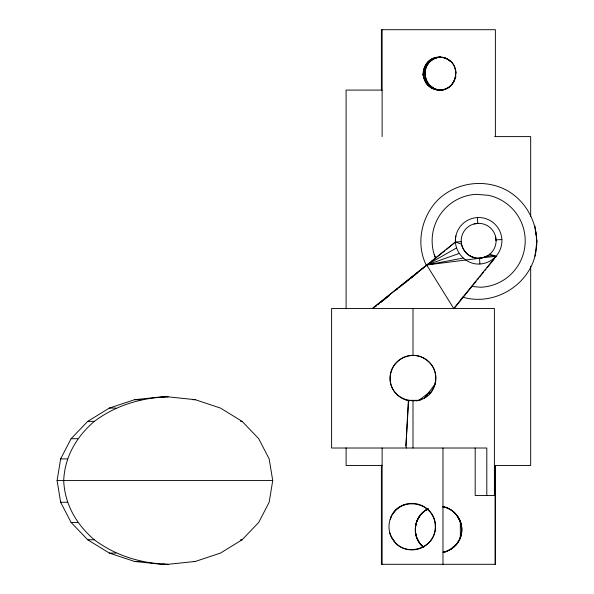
<?xml version="1.0" encoding="UTF-8"?>
<svg xmlns="http://www.w3.org/2000/svg" width="594" height="594" viewBox="0 0 594 594"><rect width="100%" height="100%" fill="white"/><g stroke="black" fill="none" stroke-linecap="round" stroke-linejoin="round"><path stroke-width="0.89" d="M426.336 80.324C421.072 70.27 429.484 56.972 440.859 57.165M423.574 547.43C410.706 537.592 413.573 514.983 428.274 508.843M453.289 547.416C468.51 536.011 461.204 509.132 442.441 506.652M406.348 448.017L405.94 445.931L408.345 400.505M405.94 445.931L408.613 400.542M435.677 89.56C459.496 94.892 463.684 57.121 439.129 57.165C422.728 56.927 417.3 81.17 431.838 88.023M439.939 90.013C456.081 90.466 462.058 66.09 447.393 59.162C435.194 51.901 419.564 64.998 423.826 78.237M455.672 77.45L455.85 75.742M463.84 297.46C493.866 305.643 527.16 286.323 534.964 256.2C541.424 231.326 529.952 203.787 507.736 190.86C485.38 178.178 455.806 182.135 437.57 200.245C421.205 217.166 415.622 244.216 426.418 265.503M429.18 394.423C435.677 386.716 438.186 375.809 432.818 366.81C429.648 361.672 424.71 357.878 418.926 356.148C407.12 352.91 394 360.476 390.904 372.327C383.516 401.277 427.027 412.934 435.098 384.17A22.876 22.876 0 0 0 418.094 355.947A22.876 22.876 0 0 0 390.525 373.99A22.876 22.876 0 0 0 409.593 400.868M455.895 235.959C452.561 250.245 465.184 265.102 479.878 264.003A23.255 23.255 0 0 0 501.871 239.553A23.255 23.255 0 0 0 477.413 217.56A23.255 23.255 0 0 0 455.42 242.01L372.304 308.479M534.964 256.2L536.909 241.149M424.68 73.998C424.621 65.236 431.86 57.38 440.696 57.165M57.091 480.576L60.647 458.91L71.087 438.714L87.697 421.376L109.341 408.071L134.548 399.703L161.598 396.851L168.213 396.851L195.263 399.703L220.471 408.071L242.114 421.376L258.724 438.714L269.164 458.91L272.728 480.576L269.164 502.242L258.724 522.438L242.114 539.775L220.471 553.081L195.263 561.449L168.213 564.3L161.598 564.3L134.548 561.449L109.341 553.081L87.697 539.775L71.087 522.438L60.647 502.242L57.091 480.576L272.728 480.576M168.213 396.851C141.714 397.542 115.644 405.36 94.32 421.376C76.5 436.627 64.664 456.808 63.707 480.576C64.664 504.343 76.5 524.524 94.32 539.775C115.644 555.791 141.714 563.609 168.213 564.3M426.566 265.711L426.692 264.983L456.534 247.98M495.819 257.061L495.938 256.333L489.671 254.121M415.555 525.601L417.367 519.802L420.545 514.671M452.012 548.589L446.428 551.395L450.98 549.005L456.266 544.46L459.518 539.33L461.389 533.538M372.75 308.331L426.366 265.37M461.323 241.699L455.42 242.01L446.257 249.621M455.516 77.45L453.972 81.452L451.603 84.92M390.451 518.673L390.696 518.065M391.023 517.292L391.446 516.245M390.191 519.304C397.431 494.973 436.018 500.816 435.365 526.648C436.412 548.811 403.875 558.538 392.768 539.33M435.098 384.17L424.443 398.054L427.665 394.839M392.768 513.959L395.663 510.201A23.255 23.255 0 0 1 428.556 510.201A23.255 23.255 0 0 1 428.556 543.087A23.255 23.255 0 0 1 395.663 543.087M454.158 308.486L476.143 281.341M477.301 279.915L478.46 278.489M479.618 277.056L483.665 272.059M484.823 270.626L485.981 269.201M487.139 267.775L494.082 259.199M461.085 299.116L462.793 297.03M495.522 256.697L495.938 256.333C488.268 253.541 481.682 260.454 474.131 257.64C466.698 255.583 461.248 248.5 461.204 240.785A17.441 17.441 0 0 1 485.32 224.666A17.441 17.441 0 0 1 490.978 253.118C485.484 258.561 476.64 259.868 469.928 255.888A17.441 17.441 0 0 1 461.798 245.3M431.571 261.657L433.004 260.499M434.437 259.34L435.862 258.182L434.355 254.989M378.103 304.447L379.529 303.296L378.096 304.492M380.954 302.146L388.795 295.819M395.916 290.065L397.341 288.602L397.594 289.167M398.782 287.756L414.553 275.015M416.706 273.277L418.139 272.119M419.572 270.961L429.44 263.187M431.563 261.471L432.974 260.335M434.392 259.192L444.861 250.742M375.2 306.808L376.648 305.65M380.984 302.175L388.944 295.812M404.863 283.078L406.311 281.92M407.759 280.762L409.207 279.603M410.654 278.445L417.159 273.24M407.083 400.341L418.926 400.341L429.893 391.929M418.926 400.341L422.082 398.522M427.383 509.429L425.222 510.565L420.752 514.679L417.508 519.809A22.505 21.703 90 0 0 416.78 537.6L419.602 542.975L423.722 547.438A23.255 23.255 0 0 1 428.14 508.776M425.007 510.55L427.762 509.147M450.98 549.005L456.266 544.46M434.89 57.833C417.434 62.37 421.376 90.8 439.53 89.976M436.627 57.833C418.941 62.058 422.95 90.875 441.104 89.976M444.178 89.352L448.314 87.615L450.995 85.402M483.167 257.64L495.938 256.333L453.705 308.479L426.692 264.983L478.667 258.36L483.16 257.64L487.37 255.888M459.147 253.46L426.692 264.983L463.097 258.078M443.042 552.153L446.488 551.403M441.676 90.013L444.119 89.62M441.513 90.013L444.223 89.62M474.131 223.938L478.645 223.337M161.598 564.3L164.3 564.018M495.968 239.865L501.871 239.553M382.12 90.088L346.102 90.088L346.102 308.821M494.661 136.605L530.68 136.605L530.68 216.268M134.548 399.703L141.164 399.703M192.783 399.703L195.263 399.703M109.341 408.071L115.964 408.071M87.697 421.376L94.32 421.376M240.459 421.376L242.114 421.376M71.087 438.714L77.71 438.714M60.647 458.91L67.27 458.91M382.12 465.458L346.102 465.458L346.102 447.846M494.661 465.458L530.68 465.458L530.68 266.29M60.647 502.242L67.27 502.242M71.087 522.438L77.71 522.438M87.697 539.775L94.32 539.775M240.459 539.775L242.114 539.775M109.341 553.081L115.964 553.081M134.548 561.449L141.164 561.449M193.614 561.449L195.263 561.449M448.173 508.457C453.794 511.07 458.137 515.807 460.447 521.562A22.572 21.829 90 0 1 459.719 539.345M453.304 511.701L457.484 516.171M460.239 521.547L457.417 516.171M415.243 531.66L416.58 537.585M471.488 286.464L480.91 287.244A46.51 46.51 0 0 0 488.491 195.322L476.388 194.327A46.51 46.51 0 0 0 435.536 258.249M444.238 57.529L442.471 57.351L444.965 57.618M161.598 396.851L164.3 397.134M441.268 89.976C434.318 89.998 427.442 85.306 425.586 78.49M440.109 90.013L435.84 89.56L431.675 88.023M455.42 242.01L461.657 244.216M443.391 57.618L447.557 59.162M469.928 255.888L474.131 257.64M449.576 60.751L451.002 61.687L447.393 59.162M433.412 88.023L429.945 85.491L427.249 82.158L425.653 78.237M425.683 82.158L428.371 85.491M393.971 540.889L394.379 541.416M395.017 542.248L391.446 537.043M389.642 532.662L391.951 538.275C387.949 531.088 388.075 522.208 391.951 515.02A23.552 23.344 -90 0 1 406.088 504.18M423.225 74.673L423.485 76.039L423.114 73.998L423.522 76.455M426.344 80.064L427.079 82.158M423.47 75.445L423.114 73.998M455.457 68.949L456.125 73.181M479.566 258.264L479.878 264.003M534.897 226.106L536.909 241.394M495.493 236.271L496.087 240.785M535.974 234.244L535.372 229.618L535.432 230.175M477.413 217.56L477.732 223.463M495.381 136.605L495.381 29.7L381.4 29.7L381.4 90.088M495.381 465.458L495.381 564.3L381.4 564.3L381.4 465.139M495.129 465.458L495.129 564.3M486.813 495.478L486.813 448.017L331.608 448.017L331.608 308.479L494.401 308.479L494.401 495.478L475.185 495.478L475.185 448.017M460.335 520.923L460.335 537.533M442.983 448.017L442.983 564.3M413.001 308.479L413.001 355.368M413.001 401.121L413.001 448.017M382.12 29.7L382.12 136.605M382.12 448.017L382.12 564.3M420.552 399.836A22.876 22.876 0 0 1 416.416 400.868M446.636 551.41A23.255 23.255 0 0 1 443.295 552.361M442.589 506.66A23.255 23.255 0 0 1 448.381 508.471M442.523 506.66A23.255 23.255 0 0 1 443.228 552.353"/></g></svg>
